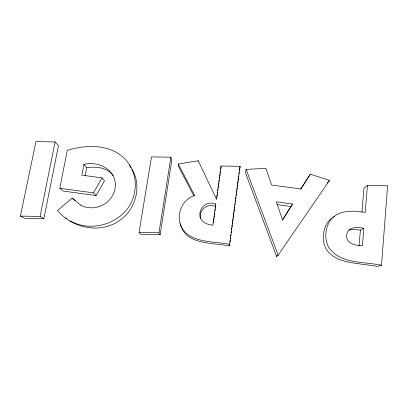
<?xml version="1.0" encoding="UTF-8"?>
<svg xmlns="http://www.w3.org/2000/svg" width="408" height="408" viewBox="0 0 408 408"><rect width="100%" height="100%" fill="white"/><g stroke="black" fill="none" stroke-linecap="round" stroke-linejoin="round"><path stroke-width="0.61" d="M215.735 205.214L215.791 203.99L212.359 203.056L208.044 203.347A12.097 11.909 1.1 0 0 199.874 213.16L200.134 217.331C202.088 222.569 207.636 224.849 212.859 225.16L215.791 203.99M220.825 169.284L221.049 166.036L240.113 166.286L229.418 245.963C213.46 242.551 184.748 245.279 180.397 223.65M367.45 185.405L365.191 212.333L353.359 211.155L346.769 211.482L341.032 212.736L336.136 214.914L329.414 220.162L326.451 224.099L324.421 228.944L323.34 234.707L323.269 239.848L324.115 244.519L325.89 248.722L328.593 252.445L332.948 256.178L338.62 259.197L345.601 261.508L353.894 263.099L377.614 266.368L381.516 265.261L387.6 185.778L367.45 185.405L363.967 188.256L361.937 212.099M363.854 228.245L362.391 245.703C356.648 245.652 349.666 244.586 346.922 238.808L346.458 235.217L347.779 231.29C351.691 226.404 358.403 227.343 363.854 228.245L360.402 230.173L355.853 229.561L351.441 229.48L348.804 230.234M359.055 245.978L360.402 230.173M229.418 245.963L229.668 244.066M229.918 242.174L230.168 240.276M230.331 239.017L230.5 237.752M230.75 235.855L230.918 234.595M231.163 232.698L231.331 231.433M231.581 229.541L231.744 228.276M231.912 227.011L232.162 225.119M232.325 223.854L232.575 221.962M232.744 220.697L232.994 218.8M233.157 217.541L233.407 215.643M233.575 214.379L233.825 212.486M233.988 211.222L234.238 209.329M234.406 208.065L234.569 206.8M234.819 204.908L234.988 203.643M235.238 201.746L235.482 199.854M235.651 198.589L235.819 197.324M236.064 195.432L236.232 194.167M236.4 192.902L236.645 191.01M236.813 189.746L237.063 187.853M237.226 186.589L237.476 184.691M237.645 183.432L237.895 181.535M238.058 180.27L238.308 178.378M238.476 177.113L238.639 175.848M238.889 173.956L239.057 172.691M239.307 170.799L240.113 166.286M221.049 166.036L216.47 199.109L198.191 160.757L178.22 163.99L178.939 167.28L194.131 196.304M213.425 222.758L213.598 221.503M213.772 220.249L214.032 218.362M214.205 217.107L214.379 215.852M214.552 214.598L214.817 212.716M215.077 210.829L215.251 209.574M215.424 208.32L215.597 207.065M216.689 199.17L216.862 197.926M217.036 196.676L217.291 194.81M217.464 193.565L217.637 192.321M217.898 190.454L218.066 189.21M218.239 187.96L218.499 186.094M218.673 184.85L218.928 182.983M219.101 181.739L219.274 180.494M219.535 178.622L219.703 177.378M219.876 176.134L220.136 174.267M220.31 173.023L220.565 171.151M160.15 234.605L158.977 232.784L170.886 157.197L151.501 156.891L139.067 232.427L140.684 234.253L160.15 234.605L171.763 160.63L170.886 157.197M85.19 175.736L86.7 167.683L83.915 164.409C99.491 160.482 118.019 170.927 115.056 188.583C112.384 203.857 94.564 212.451 80.799 205.239M83.915 164.409L81.881 175.16L102.087 177.868L104.489 180.866L96.089 195.524L63.163 191.066L59.818 188.297L67.269 150.333C85.088 144.947 106.661 143.876 121.972 156.182C132.146 164.638 137.134 178.327 134.676 191.342C130.647 220.264 94.585 234.901 70.094 220.845M43.896 218.617L58.477 145.661L55.085 141.928L35.935 141.632L20.4 216.097L24.653 218.275L43.896 218.617L40.076 216.444L20.4 216.097M40.076 216.444L55.085 141.928M310.31 174.211L300.936 188.96L271.672 185.069L265.914 168.361L246.182 169.386L245.407 172.564L276.599 256.494L278.129 255.163L329.521 180.387L310.31 174.211L300.63 189.057M59.818 188.297L93.488 192.846L102.087 177.868M282.341 220.014L292.546 204.02L276.344 201.848L282.611 220.08L292.546 204.02M276.599 256.494L277.318 255.449M332.143 218.015C325.278 225.797 323.865 237.986 328.562 247.212C339.991 264.241 364.028 261.467 381.516 265.261M327.267 182.922L329.521 180.387M80.871 205.311L72.134 198.059L57.457 210.554C72.349 228.189 100.337 234.355 119.682 220.402C135.65 209.712 142.224 186.074 132.029 169.397M333.321 217.132L334.387 216.658M86.7 167.683C96.104 166.275 107.335 167.382 113.271 175.797M139.067 232.427L158.977 232.784M277.318 204.673L290.72 206.468M229.847 244.392C213.511 240.807 186.614 243.846 179.969 223.446C176.894 212.053 183.269 199.073 194.647 195.345L178.22 163.99M215.684 206.438L212.328 205.525L208.111 205.811A11.822 11.648 1.2 0 0 200.124 215.409L200.308 218.321M72.134 198.059L75.22 200.624M66.014 217.77L66.871 218.591M93.488 192.846L96.089 195.524M129.27 165.128L130.994 167.795M246.182 169.386L278.129 255.163M198.191 160.757L198.283 161.879"/></g></svg>
